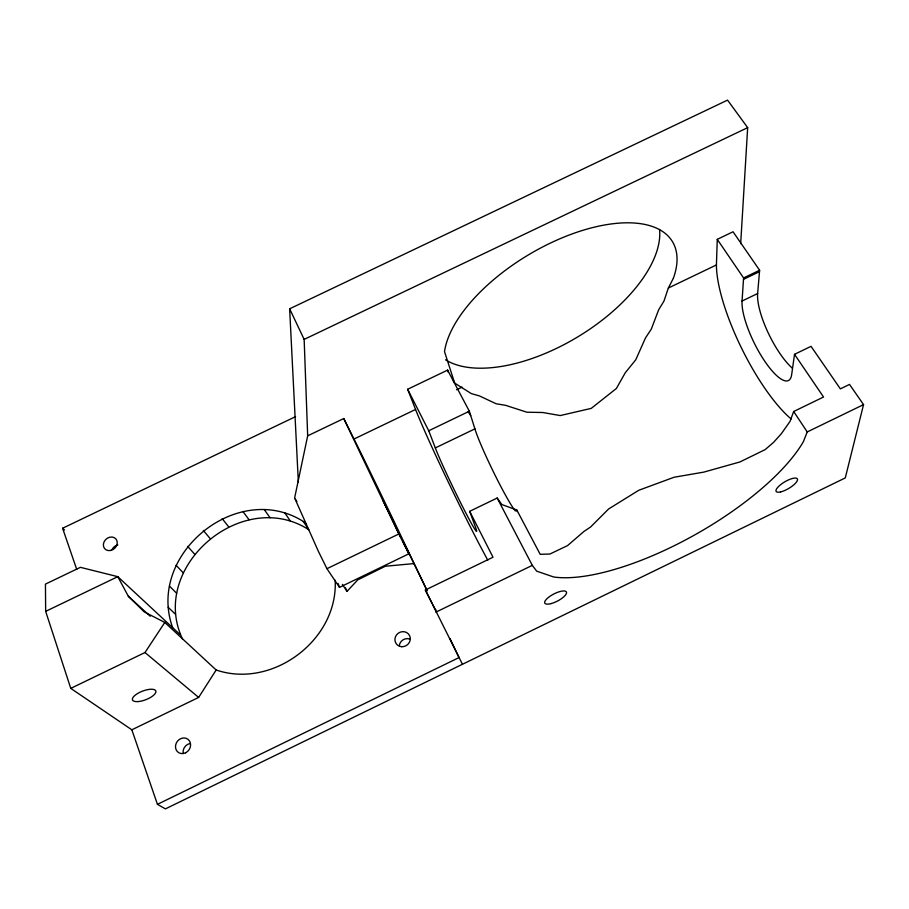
<?xml version="1.0" encoding="UTF-8"?>
<svg xmlns="http://www.w3.org/2000/svg" width="909" height="909" viewBox="0 0 909 909"><rect width="100%" height="100%" fill="white"/><g stroke="black" fill="none" stroke-linecap="round" stroke-linejoin="round"><path stroke-width="1.36" d="M335.16 580.226C338.409 639.663 272.552 689.238 216.16 670.001L164.802 622.438L144.349 611.95L128.339 596.281L117.795 576.67L80.401 567.33L45.45 584.112L45.655 611.359L70.766 688.374L131.839 729.802L157.439 804.34L165.404 808.885L845.279 477.918L863.55 404.619L849.529 384.427L840.359 388.87L811.044 346.34L794.523 354.328L791.648 374.701A48.438 13.987 63.6 0 1 764.503 360.85A48.438 13.987 63.6 0 1 742.051 301.038L743.585 277.961L717.269 239.351L733.04 231.772L759.617 270.246L757.64 293.527A48.416 14.589 63.5 0 0 792.125 367.997M717.269 239.351L716.417 264.951A101.104 29.247 63.6 0 0 791.194 419.026M182.629 639.288C148.372 567.296 241.976 486.815 308.765 529.686L303.379 521.493C237.204 479.793 146.11 554.615 172.676 627.699M740.676 243.68L747.675 127.646L727.552 100.115L289.641 308.81L298.345 482.009M289.641 308.81L304.151 339.398L307.674 435.831L294.618 497.984L318.434 551.433L326.945 568.693L339.489 587.373L408.845 553.831L403.164 541.537L426.969 590.236M673.444 278.086L668.342 288.039L663.956 301.106L658.65 309.81L651.287 329.149L645.492 337.932L635.743 359.816L625.267 372.758L616.37 388.495L591.214 408.391L560.239 415.561L542.764 412.504L526.925 412.22L505.495 405.3L496.155 403.778L479.498 395.938L471.396 393.642L454.682 383.121L453.364 380.632M794.523 354.328L823.543 397.017L793.671 411.504L790.012 421.424L781.331 433.729L773.604 442.331L765.208 449.58L739.96 461.942L703.827 472.112L674.069 477.248L638.754 490.281L608.576 509.006L590.498 527.084L584.044 531.379L567.523 545.616L549.911 554.036L540.173 554.308L516.835 510.04L501.882 504.552L497.166 498.03L469.68 511.324L475.861 528.174A48.791 2.045 64.2 0 1 461.908 505.324A48.791 2.045 64.2 0 1 435.32 447.921L428.741 430.775L407.652 389.268L447.592 370.111L469.351 411.232L474.907 428.866A48.745 3.591 64.1 0 0 494.303 473.646A48.745 3.591 64.1 0 0 515.414 510.994M863.55 404.619L807.237 431.934L803.374 441.683A160.598 56.426 -29.6 0 1 689.204 537.958A160.598 56.426 -29.6 0 1 553.751 576.999L536.685 571.159L532.31 565.364L497.166 498.03M131.839 729.802L198.639 697.43L216.16 670.001M70.766 688.374L144.997 652.526L164.802 622.438M342.409 584.396L347.022 591.361L357.76 579.862L385.359 566.239L414.265 563.557M157.439 804.34L459.034 657.571L449.955 638.516M462.454 664.274L425.344 590.009L493.008 557.217L469.68 511.324M435.877 612.155L532.31 565.364M428.741 430.775L469.351 411.232M326.945 568.693L398.824 533.981L408.845 553.831M307.674 435.831L343.761 418.538L354.01 439.024L415.549 409.47L407.652 389.268M456.557 389.768L462.079 387.12M668.342 288.039L716.417 264.951M45.655 611.359L117.795 576.67L180.005 634.527M743.585 277.961L759.617 270.246M743.494 279.336L759.504 271.632M435.32 447.921L474.907 428.866M742.051 301.038L757.64 293.527M76.742 569.443L62.596 528.243L295.561 416.629M304.151 339.398L747.675 127.646M144.997 652.526L198.639 697.43M303.379 521.493L306.435 524.152M128.339 596.281L150.235 616.257M62.596 528.243L64.482 529.992M168.21 607.303L175.562 614.37M169.415 586.021L176.687 593.327M176.062 565.262L183.198 572.818M187.652 546.366L194.594 554.138M203.366 530.492L210.07 538.469M222.171 518.619L228.613 526.754M242.896 511.483L249.055 519.721M264.235 509.529L270.109 517.8M284.835 512.915L290.448 521.175M468.158 411.754L470.692 415.538M793.671 411.504L807.237 431.934M295.38 499.166L296.891 501.507M425.344 590.009L432.025 603.156M398.824 533.981L343.761 418.538M345.329 587.555L347.022 591.361M338.137 583.51L339.489 587.373M447.592 370.111L448.33 372.372M454.682 383.121L444.512 351.624A130.498 62.721 -30.9 0 1 580.328 231.113A130.498 62.721 -30.9 0 1 673.444 278.086M516.835 510.04L517.062 511.562M435.036 608.996A102.001 0.875 64.3 0 1 432.786 604.667M354.01 439.024A102.001 0.875 64.3 0 1 390.12 513.153L420.14 576.067A102.001 0.875 64.3 0 1 427.128 590.93M435.638 609.609A102.001 0.875 64.3 0 1 435.377 609.609M487.792 560.171A101.842 4.284 64.2 0 1 415.549 409.47M659.559 229.534A128.964 64.482 -31.1 0 1 578.51 336.432A128.964 64.482 -31.1 0 1 445.524 359.794M112.102 549.536A7.329 6.227 -41.8 0 1 117.818 544.98M183.095 752.607A8.022 7.136 -54.3 0 1 189.901 743.551M399.278 645.651A7.738 7.295 -36.4 0 1 409.55 638.982M400.437 536.515L382.837 499.87L400.437 536.515M138.441 701.555A12.51 4.602 -21 0 0 155.928 691.488A12.51 4.602 -21 0 0 138.032 693.249A12.51 4.602 -21 0 0 138.441 701.555M550.979 603.621A12.147 3.977 -27.3 0 0 566.512 592.27A12.147 3.977 -27.3 0 0 549.343 596.724A12.147 3.977 -27.3 0 0 550.979 603.621M780.638 491.905A12.328 3.852 -30.5 0 0 797.523 479.929A12.328 3.852 -30.5 0 0 782.092 483.565A12.328 3.852 -30.5 0 0 780.638 491.905M110.705 550.468A7.431 6.283 -41.6 0 0 116.113 539.185A7.431 6.283 -41.6 0 0 104.092 541.809A7.431 6.283 -41.6 0 0 110.705 550.468M185.595 752.811A8.147 7.215 -53.8 0 0 187.936 739.267A8.147 7.215 -53.8 0 0 175.607 745.278A8.147 7.215 -53.8 0 0 185.595 752.811M401.767 646.719A7.851 7.386 -36 0 0 409.641 635.743A7.851 7.386 -36 0 0 396.404 635.084A7.851 7.386 -36 0 0 401.767 646.719"/></g></svg>
